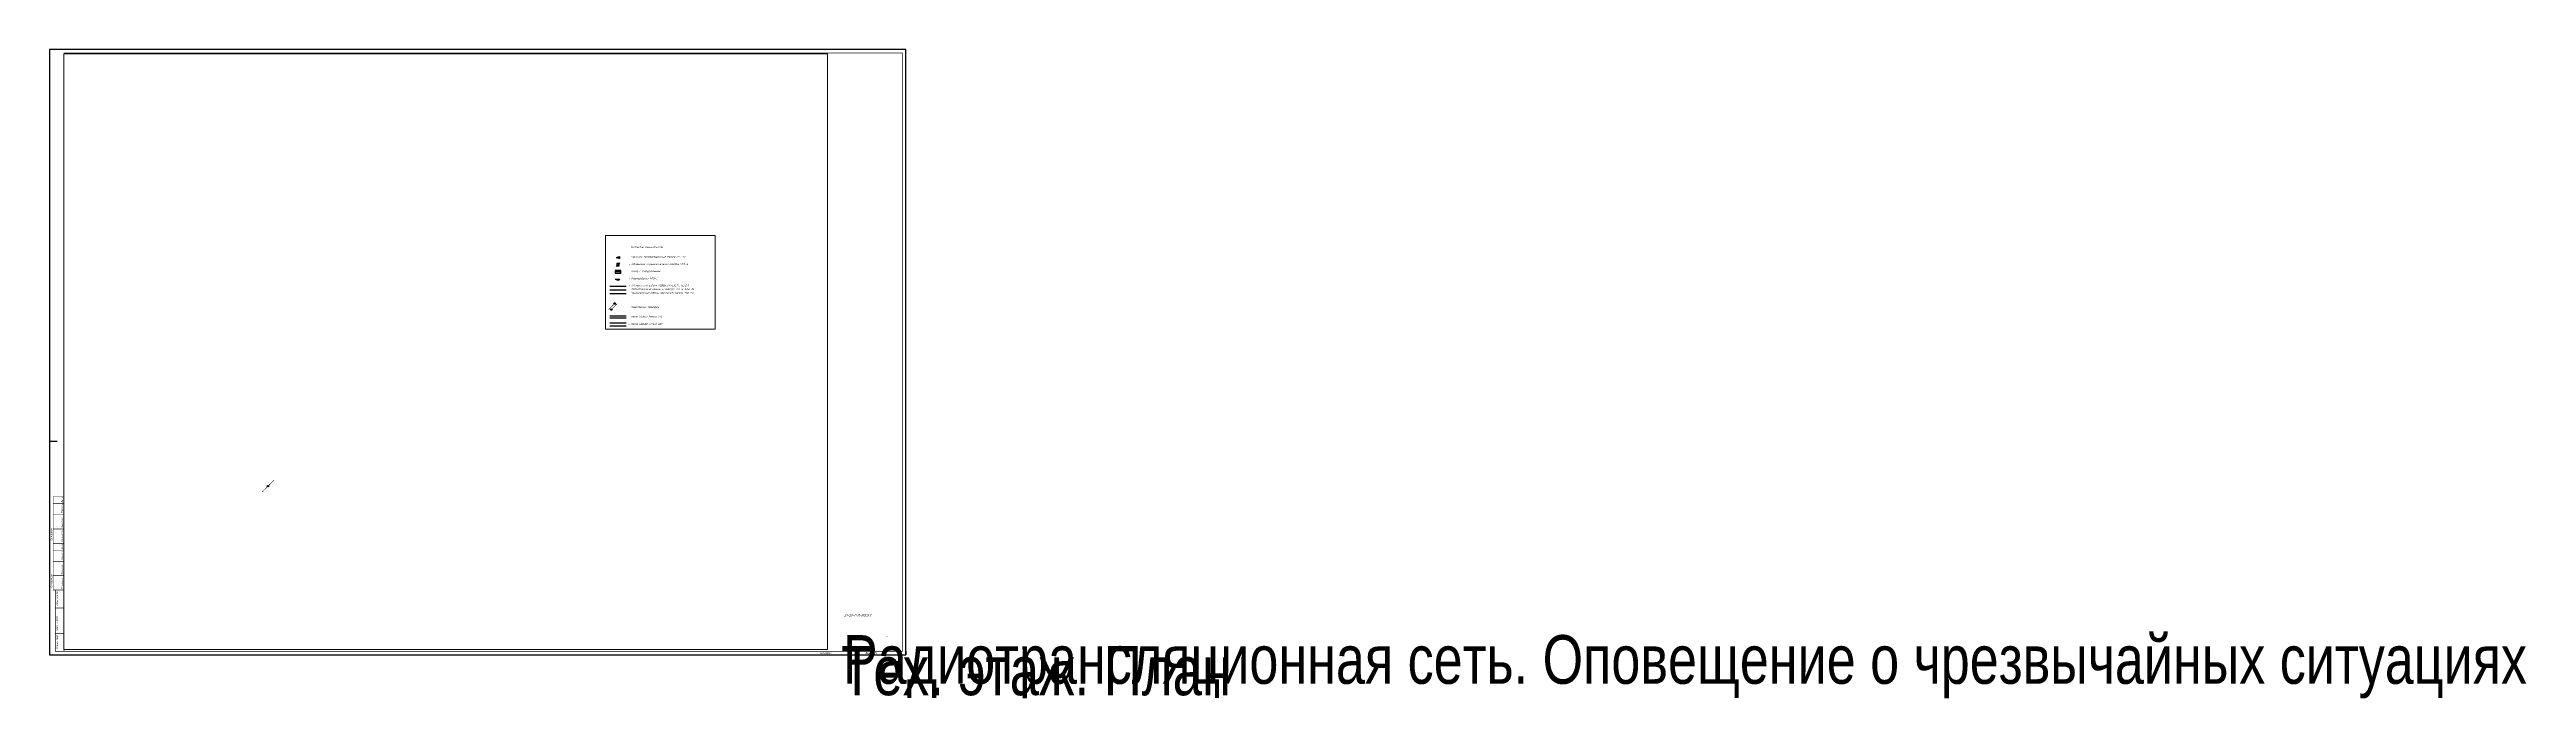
# Paper-space layout '9. тех. этаж' of a CAD drawing. Header units: millimetres. Extents: x 0 to 3439, y -61 to 841.
# The model-space entities are those that its viewports show. They can reach past a viewport. Long polylines and large blocks are cut down to what shows.
import ezdxf
from ezdxf import colors
from ezdxf.entities.mleader import LeaderData, LeaderLine
from ezdxf.enums import TextEntityAlignment as Align
from ezdxf.math import Vec2, Vec3

# ---------------------------------------------------------------- set-up
doc = ezdxf.new("R2018")
doc.units = ezdxf.units.MM
doc.set_wipeout_variables(frame=1)
doc.layers.get('Defpoints').update_dxf_attribs({"lineweight": 50, "true_color": 0xbeff1a})
doc.layers.add('102 Рамка', color=252, linetype='Continuous')
doc.layers.add('Text', color=7, linetype='Continuous')
for name, color, linetype, lineweight in [('Радио', 5, 'Continuous', 30), ('РФ_Розетка', 6, 'Continuous', 30), ('СС_СКК_Лоток', 54, 'Continuous', 30), ('СС_Схема', 7, 'Continuous', 30), ('Текст Радио', 7, 'Continuous', 20)]:
    doc.layers.add(name, color=color, linetype=linetype, lineweight=lineweight)
doc.styles.add('ISOCPEUR', font='isocpeui.ttf', dxfattribs={"height": 2.5})
doc.styles.get("Standard").update_dxf_attribs({"font": 'arial.ttf'})

# ---------------------------------------------------------------- blocks, each defined once
blk = doc.blocks.new('*U268')
at = {"layer": '102 Рамка', "color": 0}
blk.add_lwpolyline([(1189, 841), (0, 841), (0, 0), (1189, 0)], close=True, dxfattribs=at)
at = {"layer": '102 Рамка', "color": 0, "const_width": 0.8}
for points in [[(1184, 5), (1184, 836), (20, 836), (20, 5)], [(5, 220), (20, 220), (20, 90), (5, 90)], [(8, 5), (20, 5), (20, 90), (8, 90)]]:
    blk.add_lwpolyline(points, close=True, dxfattribs=at)
at = {"layer": '102 Рамка', "color": 0}
for points in [[(0, 297), (10.4, 297)], [(1189, 5), (1189, 0)]]:
    blk.add_lwpolyline(points, dxfattribs=at)
for points, const_width in [([(5, 210), (20, 210)], 0.8), ([(10, 90), (10, 220)], 0.05), ([(15, 90), (15, 220)], 0.05), ([(5, 195), (20, 195)], 0.8), ([(5, 175), (20, 175)], 0.8), ([(5, 155), (20, 155)], 0.8), ([(5, 145), (20, 145)], 0.8), ([(5, 130), (20, 130)], 0.8), ([(5, 110), (20, 110)], 0.8), ([(13, 90), (13, 5)], 0.05), ([(8, 65), (20, 65)], 0.8), ([(8, 30), (20, 30)], 0.8)]:
    blk.add_lwpolyline(points, dxfattribs=dict(at, const_width=const_width))
at = {"color": 7, "style": 'ISOCPEUR', "oblique": 10, "width": 0.8}
for tag, height, p in [('ИМЯ-ПРОЕКТА', 3.5, (1122, 54.9)), ('НОМЕР-ЛИСТА', 2.5, (1162.6, 25))]:
    blk.add_attdef(tag, text='', height=height, dxfattribs=at).set_placement(p, align=Align.MIDDLE_CENTER)
at = {"color": 7, "lineweight": 30, "oblique": 10, "width": 0.8, "flags": 104}
for tag, p in [('НАИМЕНОВАНИЕ-ЧЕРТЕЖА', (1099, 12.5)), ('РАЗДЕЛ-ПРОЕКТА', (1101.6, 27.4))]:
    blk.add_attdef(tag, text='', height=2.5, dxfattribs=at).set_placement(p, align=Align.MIDDLE_CENTER)
at = {"layer": '102 Рамка', "color": 7, "style": 'ISOCPEUR', "width": 0.8}
for s, p in [('Дата', (17.2, 211.5)), ('Подпись', (17.2, 196.5)), ('Согласовано', (2.5, 158.5)), ('Фамилия', (17.2, 176.5)), ('N.отд.долж.', (17.2, 156.5)), ('Дата', (17.2, 146.5)), ('Подпись', (17.2, 131.5)), ('Согласовано', (2.5, 93.5)), ('Фамилия', (17.2, 111.5)), ('N.отд.долж.', (17.2, 91.5)), ('Взам. инв.No.', (10.5, 68)), ('Подп. и дата', (10.5, 33)), ('Инв.No. подп.', (10.5, 8))]:
    blk.add_text(s, height=2.5, rotation=90, dxfattribs=at).set_placement(p, align=Align.MIDDLE_LEFT)
at = {"layer": '102 Рамка', "color": 7, "style": 'ISOCPEUR', "oblique": 10, "width": 0.8}
blk.add_text('Копировал', height=2.5, dxfattribs=at).set_placement((1069.5, 2.5), align=Align.MIDDLE_LEFT)
at = {"layer": '102 Рамка', "color": 7, "style": 'ISOCPEUR', "width": 0.8}
blk.add_attdef('FORMATTEXT', text='', height=2.5, dxfattribs=at).set_placement((1132.5, 3.8), align=Align.TOP_LEFT)
blk = doc.blocks.new('*U280')
at = {"color": 0}
blk.add_lwpolyline([(-0.7, -0.7, 0, 1.5, 0), (-2.8, -2.8, 2, 2, 0)], format="xyseb", dxfattribs=at)
at = {"color": 0, "const_width": 0.5}
blk.add_lwpolyline([(-8.5, -8.5), (-2.8, -2.8)], dxfattribs=at)
at = {"color": 0}
for radius in [1, 0.5]:
    blk.add_circle((0, 0), radius, dxfattribs=at)
blk = doc.blocks.new('*U279')
at = {"color": 0, "const_width": 0.5}
blk.add_lwpolyline([(0.7, 0.7), (6.6, 6.6)], dxfattribs=at)
at = {"color": 0}
blk.add_lwpolyline([(8.7, 8.7, 0, 1.5, 0), (6.6, 6.6, 2, 2, 0)], format="xyseb", dxfattribs=at)
for radius in [1, 0.5]:
    blk.add_circle((0, 0), radius, dxfattribs=at)
blk = doc.blocks.new('*U283')
at = {"color": 0}
for points in [[(-0.7, -0.7, 0, 1.5, 0), (-2.8, -2.8, 2, 2, 0)], [(8.7, 8.7, 0, 1.5, 0), (6.6, 6.6, 2, 2, 0)]]:
    blk.add_lwpolyline(points, format="xyseb", dxfattribs=at)
at = {"color": 0, "const_width": 0.5}
for points in [[(0.7, 0.7), (6.6, 6.6)], [(-8.5, -8.5), (-2.8, -2.8)]]:
    blk.add_lwpolyline(points, dxfattribs=at)
at = {"color": 0}
for radius in [1, 0.5]:
    blk.add_circle((0, 0), radius, dxfattribs=at)
blk = doc.blocks.new('Радио розетка')
at = {"layer": 'РФ_Розетка'}
blk.add_line((0, 0), (594, 0), dxfattribs=at)
blk.add_ellipse((398, 12), major_axis=(139, 139), ratio=1, start_param=5.4369108, end_param=8.7002562, dxfattribs=at)
blk = doc.blocks.new('*U284')
at = {"color": 0, "lineweight": 30}
blk.add_lwpolyline([(800, 0), (800, 350), (0, 350), (0, 0)], close=True, dxfattribs=at)
blk.add_lwpolyline([(800, 200), (0, 200)], dxfattribs=at)
blk = doc.blocks.new('A$Cc576eae1')
at = {"lineweight": 30}
blk.add_wipeout([(-164, 164), (164, 164), (164, -164), (-164, -164)], dxfattribs=at)
at = {"layer": 'Радио'}
for points in [[(245, 245), (-245, -245)], [(-164, -164), (164, -164), (164, 164), (-164, 164), (-164, -164)]]:
    blk.add_lwpolyline(points, dxfattribs=at)
blk = doc.blocks.new('Приемник')
at = {"layer": 'СС_Схема'}
for p, q in [((0, 0), (4.8, 0)), ((4.8, -3), (4.8, 3)), ((4.8, 0), (9.3, 3)), ((4.8, 0), (9.3, -3)), ((9.3, 3), (9.3, -3))]:
    blk.add_line(p, q, dxfattribs=at)

msp = doc.modelspace()

# ---------------------------------------------------------------- block references
at = {"layer": 'СС_СКК_Лоток', "xscale": 100, "yscale": 100, "zscale": 100, "rotation": 180}
msp.add_blockref('*U283', (874714.3, -108551), dxfattribs=at)

# ---------------------------------------------------------------- leaders
at = {"layer": 'Text', "lineweight": 0}
ml = msp.add_multileader_mtext('Standard', dxfattribs=at)
ml.set_content('{\\C256;Антенна DiSat UE01R  ориентирована на телебашню Останкино}', color=7, style='ISOCPEUR')
ml.set_leader_properties(color=256)
ml.build(insert=Vec2(0, 0))
ml.multileader.update_dxf_attribs({"has_dogleg": 0, "text_left_attachment_type": 6, "text_right_attachment_type": 6, "dogleg_length": 0.1, "arrow_head_size": 0, "scale": 100})
ctx = ml.context
ctx.base_point, ctx.scale, ctx.char_height, ctx.arrow_head_size, ctx.landing_gap_size, ctx.plane_origin = Vec3(1022360.9, -112048.2), 100, 250, 0, 50, Vec3(1023998.6, -112166.2)
ctx.left_attachment, ctx.right_attachment, ctx.text_align_type = 6, 6, 2
notes = []
notes.append((ctx, [(1, (1, 1, 0), (1025219.4, -112048.2), (-1, 0), 10, [(0, [(1027314.7, -109713.1)], 0, [])])]))
ctx.mtext.insert, ctx.mtext.width, ctx.mtext.alignment, ctx.mtext.flow_direction = Vec3(1024822.4, -111748.2), 2836.987, 3, 5
ml = msp.add_multileader_mtext('Standard', dxfattribs=at)
ml.set_content('{\\C256;RF-P1 на 4 эт.\\PRF-P2 на 4 эт.}', color=7, style='ISOCPEUR')
ml.set_leader_properties(color=256)
ml.build(insert=Vec2(0, 0))
ml.multileader.update_dxf_attribs({"has_dogleg": 0, "text_left_attachment_type": 6, "text_right_attachment_type": 6, "dogleg_length": 0.1, "arrow_head_size": 0, "scale": 100})
ctx = ml.context
ctx.base_point, ctx.scale, ctx.char_height, ctx.arrow_head_size, ctx.landing_gap_size, ctx.plane_origin = Vec3(1023227.2, -110094), 100, 250, 0, 50, Vec3(1021207.9, -111497.9)
ctx.left_attachment, ctx.right_attachment, ctx.text_align_type = 6, 6, 2
notes.append((ctx, [(1, (1, 1, 0), (1025807.7, -110094), (-1, 0), 10, [(0, [(1026572.7, -109449.4)], 0, [])])]))
ctx.mtext.insert, ctx.mtext.width, ctx.mtext.alignment, ctx.mtext.flow_direction = Vec3(1025747.7, -109794), 2836.987, 3, 5
for ctx, leaders in notes:
    for number, flags, end, landing, length, lines in leaders:
        leader = LeaderData()
        leader.index, (leader.has_last_leader_line, leader.has_dogleg_vector, leader.attachment_direction) = number, flags
        leader.last_leader_point, leader.dogleg_vector, leader.dogleg_length = Vec3(end), Vec3(landing), length
        for number, points, colour, breaks in lines:
            line = LeaderLine()
            line.index, line.vertices, line.color, line.breaks = number, Vec3.list(points), colors.encode_raw_color(colour), breaks
            leader.lines.append(line)
        ctx.leaders.append(leader)

# ---------------------------------------------------------------- wipeouts: each hides what was drawn before it
msp.add_wipeout([(48089.7, -93773.8), (48089.7, -120967.6), (86835.3, -120967.6), (86835.3, -93773.8)]).dxf.layer = 'Текст Радио'

# ---------------------------------------------------------------- next in the draw order: linework, layer by layer
at = {"layer": 'СС_Схема', "color": 3}
msp.add_line((63752.5, -106720.7), (65991.3, -106720.7), dxfattribs=at)
at = {"layer": 'СС_Схема', "color": 1}
msp.add_line((63752.5, -107220.7), (65991.3, -107220.7), dxfattribs=at)
at = {"layer": 'СС_Схема', "color": 4}
msp.add_line((63752.5, -107720.7), (65991.3, -107720.7), dxfattribs=at)
at = {"layer": 'СС_Схема', "color": 67, "true_color": 0x727430}
for p, q in [((65991.3, -110880.3), (63752.5, -110880.3)), ((63752.5, -111080.3), (65991.3, -111080.3)), ((65991.3, -111826.5), (63752.5, -111826.5)), ((63752.5, -112226.5), (65991.3, -112226.5))]:
    msp.add_line(p, q, dxfattribs=at)

# ---------------------------------------------------------------- next in the draw order: block references
at = {"layer": 'СС_Схема', "color": 5, "lineweight": 30}
msp.add_blockref('*U284', (64471.9, -104895.7), dxfattribs=at)
at = {"layer": 'СС_Схема', "xscale": -1, "rotation": 180}
msp.add_blockref('Радио розетка', (64473.5, -105708.8), dxfattribs=at)
at = {"layer": 'СС_Схема', "color": 67, "true_color": 0x727430, "xscale": 100, "yscale": 100, "zscale": 100}
for name, p in [('*U280', (64393.1, -109111.7)), ('*U279', (63919, -109955.7))]:
    msp.add_blockref(name, p, dxfattribs=at)

# ---------------------------------------------------------------- next in the draw order: texts
at = {"layer": 'СС_Схема', "ltscale": 100, "char_height": 250, "style": 'ISOCPEUR'}
for s, width, insert, attachment_point in [('\\pxql;УСЛОВНЫЕ ОБОЗНАЧЕНИЯ', 10881.414, (72080.8, -101273), 5), ('\\pxql;- Абонентский кабель КСВВнг(А)-LSLTx 1х2х0,8', 11139.526, (71907.5, -106654.2), 5), ('\\pxql;- Межэтажные проходки', 7258.592, (69923, -109643.6), 5), ('\\pxql;- Магистральный кабель КСВВнг(А)-LSLTx 1х2х1,38', 11139.526, (71907.5, -107154.2), 5), ('\\pxql;- Коаксиальный кабель приёмный кабель тип РК', 11139.526, (71907.5, -107654.2), 5), ('- {\\C7;Лоток 200х50 Учтено СКС\\P\\pxql;} ', 6367.606, (66271.2, -111113.3), 4), ('- {\\C7;Лоток 400х50 Учтено СКС\\P\\pxql;} ', 6367.606, (66271.2, -112171.9), 4)]:
    msp.add_mtext_dynamic_manual_height_columns(s, width=width, gutter_width=12.5, heights=[0], dxfattribs=dict(at, insert=insert, attachment_point=attachment_point))

# ---------------------------------------------------------------- next in the draw order: block references
at = {"layer": 'СС_Схема'}
msp.add_blockref('A$Cc576eae1', (64871.9, -103720.7), dxfattribs=at)

# ---------------------------------------------------------------- next in the draw order: block references
at = {"layer": 'СС_Схема', "xscale": 50, "yscale": 50, "zscale": 50}
msp.add_blockref('Приемник', (64629.8, -102720.7), dxfattribs=at)

# ---------------------------------------------------------------- next in the draw order: texts
at = {"layer": 'СС_Схема', "ltscale": 100, "char_height": 250, "attachment_point": 5, "style": 'ISOCPEUR'}
for s, insert in [('\\pxql;- Приеник трехпрограммный Россия ПТ-222', (71907.5, -102654.2)), ('\\pxql;- Абоненская ограничительная коробка КРА-4', (71907.5, -103654.2)), ('\\pxql;- Шкаф с оборудованием', (71907.5, -104654.2)), ('\\pxql;- Радиорозетка РПВ-2', (71907.5, -105654.2))]:
    msp.add_mtext_dynamic_manual_height_columns(s, width=11139.526, gutter_width=12.5, heights=[0], dxfattribs=dict(at, insert=insert))

psp = doc.layouts.new('9. тех. этаж')

# ---------------------------------------------------------------- block references
at = {"color": 7, "lineweight": 30}
ref = psp.add_blockref('*U268', (0.1, 0), dxfattribs=at)
ref.add_attrib('FORMATTEXT', 'Формат А0', dxfattribs={"layer": '102 Рамка', "color": 7, "height": 2.5, "style": 'ISOCPEUR', "width": 0.8}).set_placement((1132.6, 3.8), align=Align.TOP_LEFT)
ref.add_attrib('НОМЕР-ЛИСТА', '9', dxfattribs={"color": 7, "height": 2.5, "style": 'ISOCPEUR', "oblique": 10, "width": 0.8}).set_placement((1162.6, 25), align=Align.MIDDLE_CENTER)
lines = psp.add_mtext('\\W0.8000;Тех. этаж. План', dxfattribs={"color": 7, "insert": (1099.1, 12.5), "char_height": 68.583, "attachment_point": 1})
ref.add_attrib('НАИМЕНОВАНИЕ-ЧЕРТЕЖА', '', (1099.1, 12.5), dxfattribs={"flags": 104}).embed_mtext(lines)
ref.add_attrib('ИМЯ-ПРОЕКТА', '21-25-Г-П-ИОС5.3', dxfattribs={"color": 7, "height": 3.5, "style": 'ISOCPEUR', "oblique": 10, "width": 0.8}).set_placement((1122.1, 54.9), align=Align.MIDDLE_CENTER)
lines = psp.add_mtext('\\W0.8000;Радиотрансляционная сеть. Оповещение о чрезвычайных ситуациях', dxfattribs={"color": 7, "lineweight": 30, "insert": (1101.7, 27.4), "char_height": 67.629, "attachment_point": 1})
ref.add_attrib('РАЗДЕЛ-ПРОЕКТА', '', (1101.7, 27.4), dxfattribs={"flags": 104}).embed_mtext(lines)

# ---------------------------------------------------------------- viewports
at = {"layer": 'Defpoints'}
psp.add_viewport(center=(550.1, 421.2), size=(1060.1, 827.601), view_center_point=(899381.3, -89879.1), view_height=82760.111, dxfattribs=at)
psp.add_viewport(center=(848.2, 517.6), size=(152, 130.367), view_center_point=(70748.5, -106163.9), view_height=13036.674, status=3, dxfattribs=at)

doc.saveas('drawing.dxf')
